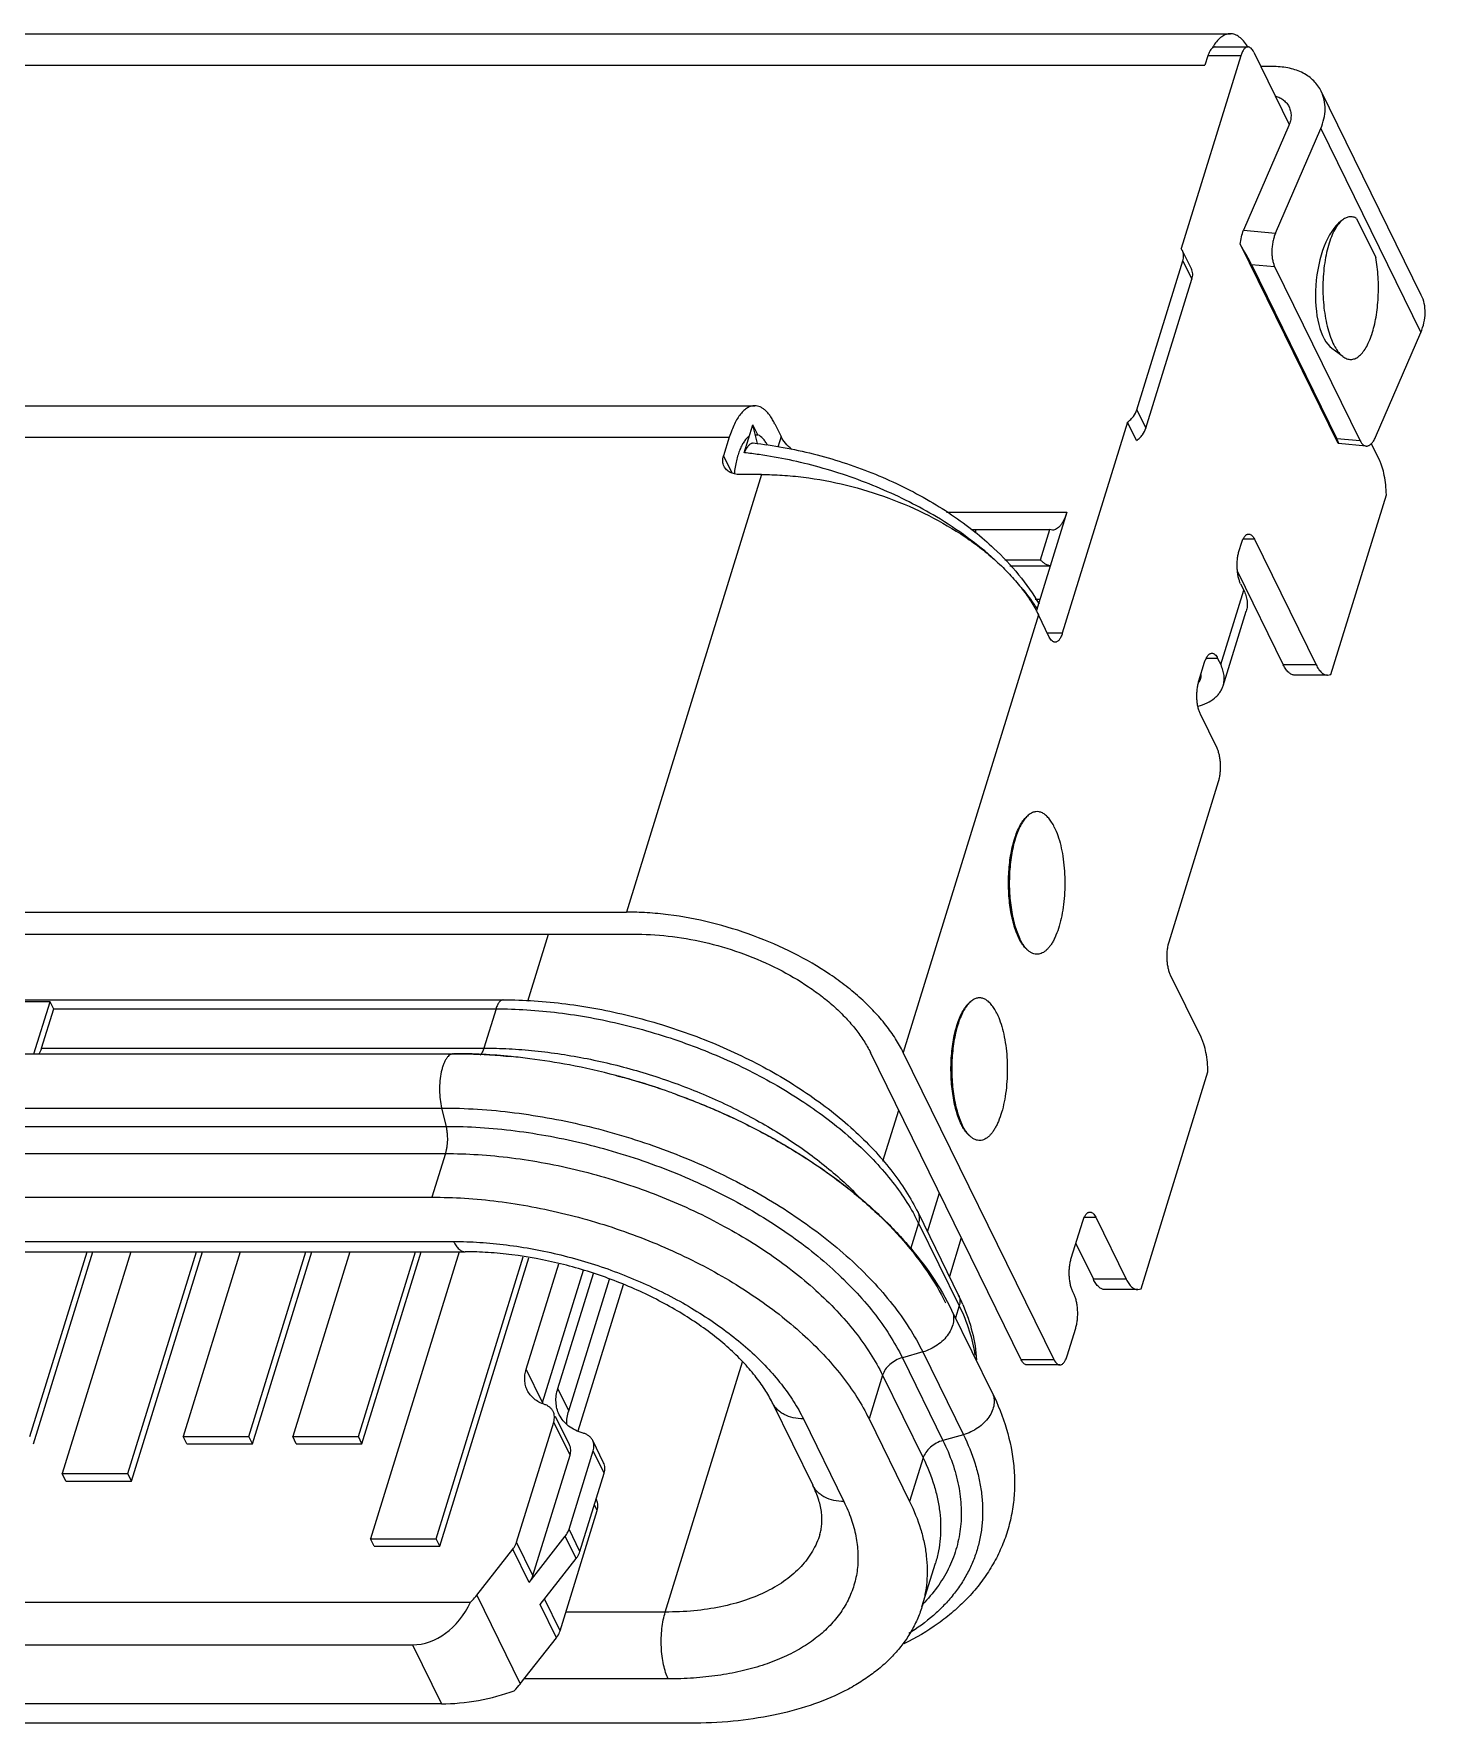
# Model space of a CAD drawing. Extents: x 0 to 420, y 0 to 297.
# Drawn here: x 292.31 to 327.43, y 197.8 to 240.44 of the extents above; entities that cross this region are included whole.
import ezdxf

# ---------------------------------------------------------------- set-up
doc = ezdxf.new("R2010")
doc.units = 0
doc.header["$LTSCALE"] = 23.1
doc.layers.get('0').update_dxf_attribs({"linetype": 'CONTINUOUS'})

msp = doc.modelspace()

# ---------------------------------------------------------------- linework, layer by layer
at = {"color": 7, "linetype": 'CONTINUOUS'}
for p, q in [((274.155, 240.438), (322.511, 240.438)), ((322.126, 240.105), (322.955, 240.105)), ((322.772, 239.878), (321.27, 235.019)), ((321.943, 239.878), (321.87, 239.643)), ((322.772, 239.878), (321.943, 239.878)), ((323.1, 239.975), (323.995, 238.152)), ((273.515, 239.643), (321.87, 239.643)), ((323.618, 239.61), (323.279, 239.61)), ((327.329, 233.843), (324.804, 238.99)), ((323.987, 238.119), (322.844, 235.477)), ((323.648, 235.403), (324.791, 238.045)), ((324.791, 238.045), (327.317, 232.898)), ((322.844, 235.477), (323.648, 235.403)), ((325.697, 235.777), (326.18, 234.793)), ((321.298, 234.972), (321.27, 235.019)), ((321.527, 234.506), (321.298, 234.973)), ((322.759, 235.126), (325.213, 230.125)), ((320.15, 230.948), (321.312, 234.708)), ((321.312, 234.708), (321.541, 234.242)), ((323.041, 234.617), (323.629, 234.563)), ((323.041, 234.617), (325.201, 230.216)), ((323.629, 234.563), (325.789, 230.162)), ((320.379, 230.482), (321.541, 234.242)), ((326.174, 230.256), (327.317, 232.898)), ((325.35, 232.292), (325.076, 232.498)), ((273.201, 231.048), (310.504, 231.048)), ((320.15, 230.948), (320.379, 230.482)), ((310.242, 229.864), (310.46, 230.569)), ((310.572, 230.093), (310.46, 230.569)), ((310.586, 230.312), (310.46, 230.569)), ((310.52, 230.312), (310.586, 230.312)), ((311.012, 230.593), (311.168, 230.276)), ((311.168, 230.276), (311.085, 230.008)), ((319.916, 230.637), (318.269, 225.308)), ((320.145, 230.171), (319.916, 230.637)), ((272.56, 230.254), (309.863, 230.254)), ((309.863, 230.254), (309.718, 229.784)), ((325.789, 230.162), (325.201, 230.216)), ((325.936, 230.032), (325.242, 230.095)), ((326.272, 229.681), (326.068, 230.097)), ((309.718, 229.784), (309.929, 229.353)), ((310.678, 229.314), (307.265, 218.269)), ((310.678, 229.314), (310.125, 229.314)), ((325.048, 224.27), (326.449, 228.803)), ((315.346, 228.363), (318.385, 228.363)), ((318.385, 228.363), (317.611, 225.86)), ((316.09, 227.922), (316.066, 227.844)), ((316.09, 227.922), (317.95, 227.922)), ((317.714, 227.16), (317.95, 227.922)), ((318.019, 227.909), (317.95, 227.922)), ((322.733, 227.396), (322.791, 227.584)), ((323.119, 227.681), (322.835, 227.681)), ((323.119, 227.681), (324.675, 224.511)), ((316.816, 227.16), (317.714, 227.16)), ((316.948, 227.009), (317.967, 227.009)), ((322.69, 226.865), (323.846, 224.511)), ((322.77, 226.553), (322.848, 226.395)), ((317.703, 226.159), (317.587, 226.159)), ((322.267, 224.515), (322.848, 226.395)), ((317.667, 225.771), (314.253, 214.726)), ((317.941, 225.211), (317.667, 225.771)), ((322.329, 223.983), (322.91, 225.863)), ((318.269, 225.308), (317.894, 225.308)), ((321.716, 224.106), (321.861, 224.576)), ((322.189, 224.673), (321.902, 224.673)), ((322.189, 224.673), (322.267, 224.515)), ((324.675, 224.511), (323.846, 224.511)), ((324.965, 224.251), (324.136, 224.251)), ((324.965, 224.251), (325.048, 224.27)), ((322.175, 222.405), (321.754, 223.263)), ((320.963, 217.521), (322.212, 221.563)), ((267.751, 218.269), (307.265, 218.269)), ((268.026, 217.71), (307.539, 217.71)), ((304.779, 216.021), (305.301, 217.71)), ((321.77, 215.111), (321.001, 216.678)), ((269.119, 216.054), (304.157, 216.054)), ((292.717, 216.008), (291.059, 216.008)), ((292.311, 214.695), (292.717, 216.008)), ((292.504, 214.835), (292.81, 215.827)), ((292.809, 215.822), (292.717, 216.008)), ((292.81, 215.827), (303.974, 215.827)), ((303.974, 215.827), (303.667, 214.835)), ((267.862, 214.695), (302.899, 214.695)), ((292.504, 214.835), (303.667, 214.835)), ((302.899, 214.695), (302.92, 214.695)), ((317.231, 206.968), (313.425, 214.726)), ((318.06, 206.968), (314.253, 214.726)), ((307.003, 214.143), (307.085, 214.121)), ((320.255, 208.76), (321.946, 214.233)), ((308.419, 213.705), (308.339, 213.734)), ((267.564, 213.324), (302.601, 213.324)), ((302.601, 213.324), (302.712, 212.861)), ((313.741, 211.978), (314.14, 213.268)), ((267.674, 212.861), (302.712, 212.861)), ((267.658, 212.174), (302.696, 212.174)), ((302.696, 212.174), (302.356, 211.073)), ((314.863, 210.202), (315.165, 211.18)), ((267.318, 211.073), (302.356, 211.073)), ((314.627, 210.683), (315.652, 208.594)), ((314.641, 210.419), (314.438, 209.762)), ((314.641, 210.419), (315.666, 208.33)), ((318.494, 209.531), (318.785, 210.471)), ((318.826, 210.568), (319.113, 210.568)), ((319.113, 210.568), (319.882, 209.001)), ((267.867, 209.955), (302.905, 209.955)), ((315.719, 210.049), (315.417, 209.072)), ((318.61, 209.904), (319.053, 209.001)), ((268.158, 209.695), (303.195, 209.695)), ((292.21, 205.035), (293.65, 209.695)), ((292.302, 204.849), (293.799, 209.695)), ((294.755, 209.695), (293.025, 204.095)), ((294.683, 204.095), (296.413, 209.695)), ((294.774, 203.909), (296.562, 209.695)), ((297.518, 209.695), (296.079, 205.035)), ((297.736, 205.035), (299.176, 209.695)), ((297.828, 204.849), (299.325, 209.695)), ((300.282, 209.695), (298.842, 205.035)), ((300.5, 205.035), (301.94, 209.695)), ((300.591, 204.849), (302.089, 209.695)), ((303.045, 209.695), (300.806, 202.45)), ((302.464, 202.45), (304.663, 209.567)), ((302.556, 202.264), (304.806, 209.545)), ((304.736, 206.728), (305.559, 209.39)), ((305.148, 205.889), (306.181, 209.231)), ((305.534, 206.244), (306.431, 209.144)), ((305.809, 205.684), (306.835, 209.004)), ((319.882, 209.001), (319.053, 209.001)), ((306.045, 205.172), (307.189, 208.872)), ((318.569, 208.613), (318.532, 208.688)), ((320.172, 208.741), (319.343, 208.741)), ((320.172, 208.741), (320.255, 208.76)), ((315.475, 208.225), (316.5, 206.137)), ((315.666, 208.33), (315.572, 208.028)), ((318.389, 207.065), (318.607, 207.77)), ((308.247, 200.601), (310.199, 206.92)), ((314.746, 207.166), (314.231, 207.021)), ((314.231, 207.021), (315.255, 204.932)), ((314.746, 207.166), (315.771, 205.078)), ((318.06, 206.968), (317.231, 206.968)), ((318.206, 206.838), (317.377, 206.838)), ((305.148, 205.889), (304.736, 206.728)), ((313.73, 206.579), (313.39, 205.479)), ((313.73, 206.579), (314.755, 204.491)), ((305.809, 205.684), (305.534, 206.244)), ((305.829, 204.824), (305.478, 205.538)), ((310.946, 205.89), (311.971, 203.802)), ((304.494, 202.367), (305.431, 205.398)), ((305.843, 204.559), (305.431, 205.398)), ((311.733, 205.479), (312.757, 203.39)), ((313.39, 205.479), (314.415, 203.39)), ((296.079, 205.035), (297.736, 205.035)), ((296.17, 204.849), (296.079, 205.035)), ((296.17, 204.849), (297.828, 204.849)), ((297.828, 204.849), (297.736, 205.035)), ((298.842, 205.035), (300.5, 205.035)), ((298.933, 204.849), (298.842, 205.035)), ((298.933, 204.849), (300.591, 204.849)), ((300.591, 204.849), (300.5, 205.035)), ((306.689, 204.372), (306.415, 204.932)), ((315.771, 205.078), (315.255, 204.932)), ((304.906, 201.527), (305.843, 204.559)), ((305.818, 202.691), (306.429, 204.667)), ((306.703, 204.108), (306.429, 204.667)), ((314.755, 204.491), (314.415, 203.39)), ((293.025, 204.095), (294.683, 204.095)), ((293.116, 203.909), (293.025, 204.095)), ((293.116, 203.909), (294.774, 203.909)), ((294.774, 203.909), (294.683, 204.095)), ((306.092, 202.131), (306.703, 204.108)), ((306.515, 203.425), (306.501, 203.454)), ((305.592, 200.129), (306.529, 203.161)), ((306.529, 203.161), (306.456, 203.309)), ((306.092, 202.131), (305.818, 202.691)), ((300.806, 202.45), (302.464, 202.45)), ((300.898, 202.264), (300.806, 202.45)), ((300.898, 202.264), (302.556, 202.264)), ((302.556, 202.264), (302.464, 202.45)), ((303.49, 201.03), (304.399, 202.191)), ((304.811, 201.351), (304.399, 202.191)), ((304.906, 201.527), (304.494, 202.367)), ((304.811, 201.351), (305.723, 202.515)), ((305.998, 201.955), (305.723, 202.515)), ((305.086, 200.792), (305.998, 201.955)), ((314.725, 200.733), (315.065, 201.833)), ((268.853, 200.854), (303.334, 200.854)), ((303.49, 201.03), (304.588, 198.793)), ((305.592, 200.129), (305.197, 200.934)), ((305.497, 199.953), (305.086, 200.792)), ((308.247, 200.601), (305.738, 200.601)), ((270.254, 199.776), (301.863, 199.776)), ((301.863, 199.776), (302.595, 198.284)), ((304.588, 198.793), (305.497, 199.953)), ((308.322, 198.915), (304.684, 198.915)), ((302.595, 198.284), (270.986, 198.284)), ((308.871, 197.796), (273.834, 197.796))]:
    msp.add_line(p, q, dxfattribs=at)
for centre, radius, start, end in [((323.203, 239.416), 1.326, 146.9223, 150.3358), ((321.817, 239.416), 1.328, 31.6236, 31.9763), ((308.972, 218.399), 11.535, 81.8033, 83.6764), ((308.85, 217.651), 12.293, 74.5077, 81.739), ((316.09, 232.928), 5.006, 268.6627, 270.0009), ((312.614, 222.606), 6.022, 38.8396, 39.2573), ((321.355, 224.29), 0.422, 326.7969, 327.7694), ((321.362, 224.28), 0.411, 349.2583, 358.5284), ((302.89, 199.893), 14.802, 84.3282, 89.8847), ((302.795, 198.724), 15.975, 82.6884, 84.4039), ((302.813, 198.833), 15.864, 82.704, 84.4298), ((302.714, 198.094), 16.61, 79.1991, 82.6875), ((302.725, 198.145), 16.558, 79.2026, 82.7032), ((302.585, 197.395), 17.321, 75.2214, 79.2124), ((302.591, 197.42), 17.295, 75.2209, 79.2163), ((302.52, 197.133), 17.59, 74.9609, 75.2354), ((302.508, 197.089), 17.636, 70.4197, 74.9601), ((303.111, 199.044), 15.592, 74.9385, 75.234), ((303.1, 199.003), 15.634, 73.0236, 74.9382), ((303.11, 199.034), 15.602, 70.4193, 73.0247), ((307.074, 205.219), 8.434, 43.5177, 44.131), ((309.949, 208.114), 5.227, 26.1599, 28.5996), ((311.023, 206.322), 5.156, 23.3042, 26.1457), ((306.009, 205.623), 0.9, 162.8261, 164.0365), ((302.977, 200.057), 2.048, 315.2703, 321.8719)]:
    msp.add_arc(centre, radius, start, end, dxfattribs=at)
for centre, major_axis, ratio, start_param, end_param in [((325.431, 234.112), (0.163, 1.692), 0.446042, 0.387782, 2.874561), ((322.709, 235.133), (-0.378, 0.637), 0.053563, -2.547995, -1.614606), ((324.869, 230.732), (-0.378, 0.637), 0.053563, 2.801801, 3.73519), ((301.933, 201.932), (0.17, 2.152), 0.76705, -3.081229, -2.034031), ((303.397, 198.948), (1.839, 0.322), 0.315943, -2.076451, -1.029253)]:
    msp.add_ellipse(centre, major_axis=major_axis, ratio=ratio, start_param=start_param, end_param=end_param, dxfattribs=at)
for points, knots in [([(322.126, 240.105), (322.119, 240.105), (322.106, 240.104), (322.079, 240.095), (322.061, 240.083), (322.05, 240.073)], [0, 0, 0, 0, 0.230702, 0.470081, 1, 1, 1, 1]), ([(322.511, 240.438), (322.492, 240.438), (322.455, 240.434), (322.379, 240.415), (322.285, 240.363), (322.181, 240.266), (322.121, 240.185), (322.091, 240.14)], [0, 0, 0, 0, 0.103241, 0.209029, 0.436722, 0.697994, 1, 1, 1, 1]), ([(322.944, 240.119), (322.914, 240.168), (322.866, 240.235), (322.792, 240.311), (322.722, 240.37), (322.647, 240.413), (322.569, 240.434), (322.53, 240.438), (322.511, 240.438)], [0, 0, 0, 0, 0.304225, 0.440241, 0.566288, 0.792959, 0.897824, 1, 1, 1, 1]), ([(322.955, 240.105), (322.946, 240.105), (322.928, 240.102), (322.901, 240.09), (322.876, 240.071), (322.852, 240.045), (322.829, 240.012), (322.799, 239.957), (322.782, 239.911), (322.772, 239.878)], [0, 0, 0, 0, 0.085813, 0.177387, 0.279213, 0.394187, 0.523989, 0.66893, 1, 1, 1, 1]), ([(323.1, 239.975), (323.091, 239.995), (323.071, 240.029), (323.036, 240.071), (323.002, 240.095), (322.975, 240.104), (322.961, 240.105), (322.955, 240.105)], [0, 0, 0, 0, 0.314728, 0.581254, 0.803763, 0.903709, 1, 1, 1, 1]), ([(322.05, 240.073), (322.039, 240.063), (322.017, 240.038), (321.989, 239.994), (321.964, 239.939), (321.949, 239.899), (321.943, 239.878)], [0, 0, 0, 0, 0.201381, 0.435611, 0.702795, 1, 1, 1, 1]), ([(324.804, 238.99), (324.78, 239.037), (324.725, 239.129), (324.619, 239.253), (324.492, 239.36), (324.346, 239.45), (324.183, 239.521), (324.004, 239.572), (323.815, 239.603), (323.684, 239.61), (323.618, 239.61)], [0, 0, 0, 0, 0.112798, 0.227104, 0.344264, 0.465361, 0.591218, 0.722348, 0.858805, 1, 1, 1, 1]), ([(323.646, 238.868), (323.685, 238.856), (323.759, 238.827), (323.857, 238.764), (323.938, 238.686), (323.977, 238.624), (323.993, 238.592)], [0, 0, 0, 0, 0.266946, 0.520104, 0.762867, 1, 1, 1, 1]), ([(324.791, 238.045), (324.826, 238.125), (324.88, 238.286), (324.911, 238.534), (324.889, 238.773), (324.837, 238.921), (324.804, 238.99)], [0, 0, 0, 0, 0.268274, 0.522186, 0.764282, 1, 1, 1, 1]), ([(323.993, 238.592), (324.01, 238.557), (324.036, 238.483), (324.047, 238.364), (324.031, 238.24), (324.004, 238.159), (323.987, 238.119)], [0, 0, 0, 0, 0.235666, 0.47785, 0.731939, 1, 1, 1, 1]), ([(325.697, 235.777), (325.67, 235.792), (325.613, 235.816), (325.522, 235.822), (325.431, 235.799), (325.376, 235.766), (325.35, 235.746)], [0, 0, 0, 0, 0.251697, 0.489361, 0.732599, 1, 1, 1, 1]), ([(322.759, 235.126), (322.765, 235.188), (322.784, 235.308), (322.821, 235.424), (322.844, 235.477)], [0, 0, 0, 0, 0.520301, 1, 1, 1, 1]), ([(323.648, 235.403), (323.634, 235.371), (323.61, 235.303), (323.583, 235.195), (323.565, 235.08), (323.557, 234.964), (323.559, 234.851), (323.572, 234.744), (323.594, 234.647), (323.616, 234.589), (323.629, 234.563)], [0, 0, 0, 0, 0.121491, 0.252033, 0.387486, 0.523875, 0.657019, 0.782921, 0.898222, 1, 1, 1, 1]), ([(325.35, 235.746), (325.311, 235.716), (325.235, 235.638), (325.139, 235.491), (325.054, 235.307), (324.981, 235.091), (324.922, 234.848), (324.879, 234.584), (324.852, 234.305), (324.844, 234.019), (324.852, 233.733), (324.879, 233.454), (324.922, 233.19), (324.981, 232.947), (325.054, 232.73), (325.139, 232.546), (325.235, 232.399), (325.311, 232.321), (325.35, 232.292)], [0, 0, 0, 0, 0.039933, 0.087284, 0.142245, 0.204309, 0.272499, 0.345524, 0.421887, 0.499952, 0.578018, 0.654388, 0.727423, 0.795624, 0.857704, 0.912684, 0.96005, 1, 1, 1, 1]), ([(321.312, 234.708), (321.326, 234.753), (321.336, 234.822), (321.323, 234.912), (321.308, 234.953), (321.299, 234.972)], [0, 0, 0, 0, 0.516063, 0.760329, 1, 1, 1, 1]), ([(325.35, 232.292), (325.38, 232.269), (325.428, 232.241), (325.498, 232.222), (325.549, 232.217), (325.6, 232.222), (325.669, 232.242), (325.756, 232.293), (325.85, 232.388), (325.937, 232.515), (326.016, 232.672), (326.086, 232.856), (326.144, 233.064), (326.191, 233.291), (326.225, 233.533), (326.245, 233.785), (326.251, 234.042), (326.242, 234.299), (326.22, 234.549), (326.195, 234.713), (326.18, 234.793)], [0, 0, 0, 0, 0.036947, 0.053976, 0.070548, 0.087132, 0.104194, 0.141262, 0.184297, 0.234478, 0.292077, 0.35676, 0.427807, 0.504197, 0.584725, 0.668042, 0.752691, 0.837207, 0.920164, 1, 1, 1, 1]), ([(321.541, 234.242), (321.555, 234.286), (321.565, 234.356), (321.552, 234.445), (321.537, 234.487), (321.527, 234.506)], [0, 0, 0, 0, 0.516063, 0.760329, 1, 1, 1, 1]), ([(327.317, 232.898), (327.351, 232.978), (327.405, 233.14), (327.437, 233.387), (327.414, 233.626), (327.363, 233.774), (327.329, 233.843)], [0, 0, 0, 0, 0.268274, 0.522186, 0.764282, 1, 1, 1, 1]), ([(310.504, 231.048), (310.473, 231.048), (310.408, 231.039), (310.316, 230.997), (310.227, 230.929), (310.142, 230.837), (310.062, 230.722), (309.988, 230.584), (309.92, 230.426), (309.881, 230.313), (309.863, 230.254)], [0, 0, 0, 0, 0.085852, 0.177421, 0.279237, 0.39414, 0.523612, 0.668109, 0.827327, 1, 1, 1, 1]), ([(311.012, 230.593), (310.995, 230.629), (310.959, 230.695), (310.901, 230.787), (310.84, 230.866), (310.776, 230.931), (310.71, 230.983), (310.643, 231.02), (310.574, 231.043), (310.527, 231.048), (310.504, 231.048)], [0, 0, 0, 0, 0.163821, 0.315348, 0.454412, 0.581372, 0.697323, 0.803978, 0.903813, 1, 1, 1, 1]), ([(319.916, 230.637), (319.944, 230.658), (319.997, 230.703), (320.084, 230.802), (320.132, 230.888), (320.15, 230.948)], [0, 0, 0, 0, 0.266888, 0.524516, 1, 1, 1, 1]), ([(310.373, 230.287), (310.349, 230.272), (310.302, 230.231), (310.239, 230.154), (310.18, 230.056), (310.128, 229.94), (310.081, 229.807), (310.027, 229.605), (310, 229.445), (309.988, 229.335)], [0, 0, 0, 0, 0.081865, 0.176205, 0.283951, 0.405084, 0.538789, 0.683703, 1, 1, 1, 1]), ([(310.825, 230.055), (310.808, 230.087), (310.774, 230.145), (310.702, 230.239), (310.634, 230.293), (310.586, 230.312)], [0, 0, 0, 0, 0.299752, 0.564918, 1, 1, 1, 1]), ([(311.44, 229.949), (311.382, 229.997), (311.278, 230.097), (311.197, 230.216), (311.168, 230.276)], [0, 0, 0, 0, 0.530229, 1, 1, 1, 1]), ([(320.145, 230.171), (320.173, 230.192), (320.226, 230.237), (320.313, 230.336), (320.361, 230.422), (320.379, 230.482)], [0, 0, 0, 0, 0.266888, 0.524516, 1, 1, 1, 1]), ([(310.242, 229.864), (310.259, 229.901), (310.285, 229.954), (310.326, 230.015), (310.354, 230.051), (310.383, 230.079), (310.412, 230.099), (310.44, 230.11), (310.459, 230.111), (310.468, 230.11)], [0, 0, 0, 0, 0.350759, 0.499508, 0.629917, 0.742461, 0.839057, 0.923109, 1, 1, 1, 1]), ([(310.468, 230.11), (310.722, 230.082), (311.23, 230.007), (311.986, 229.843), (312.733, 229.627), (313.464, 229.364), (314.169, 229.054), (314.841, 228.702), (315.471, 228.311), (315.866, 228.023), (316.054, 227.872)], [0, 0, 0, 0, 0.125523, 0.252733, 0.380627, 0.508335, 0.634937, 0.759565, 0.881455, 1, 1, 1, 1]), ([(325.789, 230.162), (325.798, 230.143), (325.817, 230.11), (325.852, 230.069), (325.892, 230.041), (325.922, 230.033), (325.936, 230.032)], [0, 0, 0, 0, 0.299921, 0.561668, 0.790476, 1, 1, 1, 1]), ([(325.936, 230.032), (325.946, 230.031), (325.968, 230.032), (326.001, 230.041), (326.033, 230.059), (326.077, 230.096), (326.128, 230.161), (326.159, 230.222), (326.174, 230.256)], [0, 0, 0, 0, 0.091373, 0.187523, 0.292306, 0.408395, 0.67892, 1, 1, 1, 1]), ([(309.732, 229.519), (309.722, 229.539), (309.707, 229.58), (309.694, 229.67), (309.704, 229.739), (309.718, 229.784)], [0, 0, 0, 0, 0.239501, 0.483927, 1, 1, 1, 1]), ([(310.125, 229.314), (310.082, 229.314), (309.999, 229.322), (309.884, 229.362), (309.791, 229.428), (309.747, 229.488), (309.732, 229.519)], [0, 0, 0, 0, 0.277831, 0.535001, 0.77314, 1, 1, 1, 1]), ([(315.092, 228.243), (314.867, 228.377), (314.402, 228.633), (313.675, 228.97), (312.916, 229.262), (312.397, 229.424), (312.134, 229.497)], [0, 0, 0, 0, 0.243925, 0.493304, 0.74606, 1, 1, 1, 1]), ([(326.449, 228.803), (326.447, 228.887), (326.437, 229.051), (326.402, 229.285), (326.357, 229.466), (326.311, 229.595), (326.286, 229.653), (326.272, 229.681)], [0, 0, 0, 0, 0.278778, 0.544443, 0.787415, 0.897963, 1, 1, 1, 1]), ([(310.678, 229.314), (310.852, 229.314), (311.206, 229.302), (311.924, 229.233), (312.829, 229.063), (313.89, 228.738), (314.897, 228.301), (315.669, 227.852), (316.226, 227.449), (316.6, 227.136), (316.935, 226.809), (317.227, 226.472), (317.473, 226.128), (317.608, 225.89), (317.667, 225.771)], [0, 0, 0, 0, 0.063974, 0.129686, 0.264508, 0.401169, 0.53614, 0.666036, 0.728166, 0.787966, 0.845181, 0.899641, 0.95126, 1, 1, 1, 1]), ([(316.561, 227.166), (316.341, 227.365), (315.867, 227.748), (315.359, 228.083), (315.092, 228.243)], [0, 0, 0, 0, 0.487312, 1, 1, 1, 1]), ([(318.385, 228.363), (318.374, 228.329), (318.352, 228.265), (318.313, 228.175), (318.271, 228.096), (318.225, 228.03), (318.177, 227.978), (318.126, 227.939), (318.073, 227.915), (318.037, 227.909), (318.019, 227.909)], [0, 0, 0, 0, 0.172513, 0.331715, 0.476263, 0.605743, 0.720646, 0.822462, 0.91409, 1, 1, 1, 1]), ([(316.054, 227.872), (316.223, 227.738), (316.844, 227.202), (317.382, 226.562), (317.684, 226.038)], [0, 0, 0, 0, 0.262939, 1, 1, 1, 1]), ([(322.791, 227.584), (322.801, 227.617), (322.818, 227.663), (322.848, 227.718), (322.87, 227.751), (322.895, 227.777), (322.92, 227.796), (322.946, 227.808), (322.965, 227.811), (322.974, 227.811)], [0, 0, 0, 0, 0.33107, 0.476011, 0.605813, 0.720787, 0.822613, 0.914187, 1, 1, 1, 1]), ([(322.974, 227.811), (322.98, 227.811), (322.994, 227.81), (323.021, 227.801), (323.054, 227.777), (323.09, 227.735), (323.11, 227.701), (323.119, 227.681)], [0, 0, 0, 0, 0.096292, 0.196238, 0.418747, 0.685273, 1, 1, 1, 1]), ([(322.77, 226.553), (322.757, 226.58), (322.735, 226.638), (322.709, 226.734), (322.691, 226.841), (322.682, 226.955), (322.681, 227.072), (322.689, 227.186), (322.706, 227.295), (322.723, 227.364), (322.733, 227.396)], [0, 0, 0, 0, 0.102527, 0.219175, 0.346506, 0.480757, 0.617599, 0.752575, 0.88148, 1, 1, 1, 1]), ([(317.714, 227.16), (317.734, 227.14), (317.773, 227.104), (317.836, 227.06), (317.901, 227.029), (317.945, 227.017), (317.967, 227.013)], [0, 0, 0, 0, 0.279311, 0.536265, 0.774679, 1, 1, 1, 1]), ([(317.644, 225.914), (317.619, 225.953), (317.512, 226.114), (317.396, 226.269), (317.305, 226.383)], [0, 0, 0, 0, 0.244463, 1, 1, 1, 1]), ([(322.848, 226.395), (322.87, 226.35), (322.906, 226.261), (322.936, 226.124), (322.939, 225.99), (322.923, 225.904), (322.91, 225.863)], [0, 0, 0, 0, 0.271343, 0.52552, 0.766349, 1, 1, 1, 1]), ([(318.087, 225.081), (318.08, 225.081), (318.067, 225.083), (318.039, 225.092), (318.006, 225.115), (317.97, 225.157), (317.951, 225.192), (317.941, 225.211)], [0, 0, 0, 0, 0.096292, 0.196238, 0.418747, 0.685273, 1, 1, 1, 1]), ([(318.269, 225.308), (318.259, 225.276), (318.242, 225.23), (318.213, 225.175), (318.19, 225.142), (318.166, 225.115), (318.14, 225.096), (318.114, 225.084), (318.095, 225.081), (318.087, 225.081)], [0, 0, 0, 0, 0.33107, 0.476011, 0.605813, 0.720787, 0.822613, 0.914187, 1, 1, 1, 1]), ([(321.861, 224.576), (321.871, 224.609), (321.893, 224.667), (321.931, 224.732), (321.965, 224.769), (321.991, 224.789), (322.017, 224.801), (322.035, 224.803), (322.044, 224.803)], [0, 0, 0, 0, 0.331709, 0.605703, 0.720657, 0.822468, 0.914076, 1, 1, 1, 1]), ([(322.044, 224.803), (322.051, 224.803), (322.064, 224.802), (322.091, 224.793), (322.125, 224.769), (322.16, 224.727), (322.18, 224.693), (322.189, 224.673)], [0, 0, 0, 0, 0.096281, 0.196231, 0.418522, 0.684849, 1, 1, 1, 1]), ([(322.329, 223.983), (322.342, 224.024), (322.358, 224.11), (322.355, 224.244), (322.325, 224.381), (322.289, 224.47), (322.267, 224.515)], [0, 0, 0, 0, 0.233651, 0.47448, 0.728657, 1, 1, 1, 1]), ([(324.136, 224.251), (324.123, 224.251), (324.096, 224.254), (324.057, 224.267), (324.018, 224.289), (323.966, 224.33), (323.904, 224.403), (323.865, 224.472), (323.846, 224.511)], [0, 0, 0, 0, 0.096279, 0.196186, 0.302913, 0.418943, 0.684691, 1, 1, 1, 1]), ([(324.675, 224.511), (324.694, 224.472), (324.733, 224.403), (324.795, 224.33), (324.847, 224.289), (324.886, 224.267), (324.925, 224.254), (324.952, 224.251), (324.965, 224.251)], [0, 0, 0, 0, 0.315309, 0.581057, 0.697087, 0.803814, 0.903721, 1, 1, 1, 1]), ([(321.754, 223.263), (321.741, 223.29), (321.718, 223.348), (321.692, 223.444), (321.675, 223.552), (321.665, 223.665), (321.665, 223.782), (321.673, 223.896), (321.689, 224.005), (321.706, 224.074), (321.716, 224.106)], [0, 0, 0, 0, 0.102428, 0.219147, 0.346572, 0.480753, 0.617535, 0.752605, 0.881603, 1, 1, 1, 1]), ([(321.695, 223.464), (321.773, 223.486), (321.92, 223.54), (322.082, 223.64), (322.185, 223.736), (322.247, 223.812), (322.296, 223.895), (322.32, 223.954), (322.329, 223.983)], [0, 0, 0, 0, 0.28655, 0.544403, 0.664168, 0.779034, 0.890428, 1, 1, 1, 1]), ([(321.766, 224.203), (321.762, 224.179), (321.748, 224.131), (321.725, 224.086), (321.712, 224.065)], [0, 0, 0, 0, 0.497469, 1, 1, 1, 1]), ([(322.212, 221.563), (322.223, 221.595), (322.239, 221.664), (322.256, 221.772), (322.264, 221.887), (322.263, 222.003), (322.254, 222.117), (322.236, 222.224), (322.211, 222.32), (322.188, 222.379), (322.175, 222.405)], [0, 0, 0, 0, 0.118397, 0.247395, 0.382465, 0.519247, 0.653428, 0.780853, 0.897572, 1, 1, 1, 1]), ([(317.173, 217.61), (317.147, 217.663), (317.099, 217.779), (317.039, 217.965), (316.989, 218.17), (316.937, 218.47), (316.905, 218.864), (316.913, 219.263), (316.945, 219.577), (316.982, 219.8), (317.029, 220.009), (317.087, 220.199), (317.155, 220.367), (317.23, 220.51), (317.313, 220.626), (317.376, 220.688), (317.409, 220.712)], [0, 0, 0, 0, 0.054664, 0.114972, 0.180124, 0.249258, 0.395258, 0.544018, 0.616533, 0.686281, 0.752221, 0.813433, 0.869166, 0.918891, 0.962413, 1, 1, 1, 1]), ([(317.434, 220.732), (317.401, 220.707), (317.337, 220.644), (317.253, 220.527), (317.177, 220.382), (317.109, 220.212), (317.05, 220.02), (317.002, 219.809), (316.966, 219.583), (316.933, 219.266), (316.924, 218.862), (316.958, 218.464), (317.01, 218.161), (317.06, 217.953), (317.121, 217.765), (317.17, 217.648), (317.196, 217.595)], [0, 0, 0, 0, 0.037599, 0.081124, 0.130861, 0.186597, 0.247814, 0.313755, 0.383502, 0.456017, 0.604769, 0.75076, 0.819884, 0.885036, 0.945347, 1, 1, 1, 1]), ([(318.067, 220.415), (318.047, 220.457), (318.004, 220.535), (317.931, 220.637), (317.853, 220.717), (317.77, 220.773), (317.685, 220.804), (317.598, 220.807), (317.511, 220.782), (317.459, 220.751), (317.434, 220.732)], [0, 0, 0, 0, 0.17054, 0.32244, 0.45599, 0.573563, 0.679657, 0.780977, 0.885395, 1, 1, 1, 1]), ([(318.067, 220.415), (318.101, 220.346), (318.162, 220.194), (318.233, 219.947), (318.286, 219.673), (318.321, 219.378), (318.336, 219.074), (318.33, 218.766), (318.304, 218.466), (318.259, 218.182), (318.196, 217.922), (318.128, 217.725), (318.065, 217.586), (318.016, 217.496), (317.964, 217.417), (317.91, 217.35), (317.853, 217.295), (317.795, 217.252), (317.735, 217.222), (317.674, 217.206), (317.612, 217.203), (317.551, 217.214), (317.49, 217.239), (317.453, 217.264), (317.434, 217.277)], [0, 0, 0, 0, 0.061843, 0.13136, 0.207064, 0.287267, 0.370004, 0.453208, 0.534798, 0.612753, 0.685229, 0.750657, 0.780359, 0.807918, 0.833285, 0.856486, 0.877624, 0.896899, 0.914647, 0.931343, 0.947586, 0.964041, 0.981336, 1, 1, 1, 1]), ([(314.253, 214.726), (314.195, 214.845), (314.06, 215.083), (313.814, 215.427), (313.522, 215.764), (313.187, 216.091), (312.813, 216.405), (312.256, 216.807), (311.483, 217.256), (310.477, 217.693), (309.416, 218.018), (308.511, 218.188), (307.793, 218.257), (307.439, 218.269), (307.265, 218.269)], [0, 0, 0, 0, 0.04874, 0.100359, 0.154819, 0.212034, 0.271834, 0.333964, 0.46386, 0.598831, 0.735492, 0.870314, 0.936026, 1, 1, 1, 1]), ([(307.539, 217.71), (307.837, 217.71), (308.444, 217.668), (309.351, 217.498), (310.245, 217.224), (311.092, 216.857), (311.742, 216.478), (312.211, 216.139), (312.527, 215.875), (312.809, 215.6), (313.054, 215.317), (313.261, 215.027), (313.375, 214.826), (313.425, 214.726)], [0, 0, 0, 0, 0.129631, 0.264462, 0.401131, 0.53611, 0.666015, 0.728148, 0.787953, 0.845172, 0.899634, 0.951257, 1, 1, 1, 1]), ([(317.409, 217.297), (317.386, 217.314), (317.342, 217.354), (317.282, 217.426), (317.224, 217.512), (317.19, 217.576), (317.173, 217.61)], [0, 0, 0, 0, 0.213438, 0.450531, 0.712778, 1, 1, 1, 1]), ([(317.434, 217.277), (317.411, 217.295), (317.367, 217.335), (317.306, 217.408), (317.248, 217.496), (317.213, 217.56), (317.196, 217.595)], [0, 0, 0, 0, 0.213454, 0.450611, 0.71286, 1, 1, 1, 1]), ([(321.001, 216.678), (320.988, 216.704), (320.965, 216.763), (320.94, 216.859), (320.922, 216.966), (320.913, 217.08), (320.912, 217.196), (320.92, 217.311), (320.936, 217.419), (320.953, 217.488), (320.963, 217.521)], [0, 0, 0, 0, 0.102527, 0.219175, 0.346506, 0.480757, 0.617599, 0.752575, 0.88148, 1, 1, 1, 1]), ([(304.157, 216.054), (304.148, 216.054), (304.129, 216.051), (304.103, 216.039), (304.077, 216.02), (304.043, 215.982), (304.005, 215.918), (303.984, 215.859), (303.974, 215.827)], [0, 0, 0, 0, 0.085921, 0.177541, 0.279368, 0.394335, 0.66833, 1, 1, 1, 1]), ([(303.974, 215.827), (304.233, 215.827), (304.76, 215.809), (305.556, 215.735), (306.361, 215.611), (307.44, 215.383), (308.766, 214.986), (310.275, 214.348), (311.44, 213.69), (312.286, 213.099), (312.859, 212.638), (313.376, 212.156), (313.832, 211.658), (314.222, 211.148), (314.441, 210.794), (314.538, 210.616)], [0, 0, 0, 0, 0.063591, 0.128882, 0.195438, 0.262881, 0.39877, 0.533256, 0.663106, 0.725407, 0.785519, 0.843183, 0.89821, 0.950499, 1, 1, 1, 1]), ([(304.157, 216.054), (304.418, 216.054), (304.946, 216.036), (305.744, 215.959), (306.55, 215.833), (307.627, 215.599), (308.687, 215.273), (309.71, 214.861), (310.448, 214.512), (311.152, 214.128), (311.814, 213.709), (312.431, 213.261), (312.994, 212.787), (313.501, 212.29), (313.946, 211.773), (314.325, 211.241), (314.535, 210.87), (314.627, 210.683)], [0, 0, 0, 0, 0.063734, 0.129026, 0.195479, 0.262743, 0.398062, 0.465356, 0.53186, 0.597198, 0.661026, 0.723045, 0.78301, 0.840737, 0.896129, 0.949208, 1, 1, 1, 1]), ([(315.721, 212.91), (315.695, 212.963), (315.646, 213.079), (315.586, 213.265), (315.537, 213.47), (315.485, 213.77), (315.452, 214.164), (315.461, 214.563), (315.493, 214.877), (315.529, 215.1), (315.577, 215.309), (315.635, 215.499), (315.702, 215.667), (315.778, 215.81), (315.86, 215.926), (315.924, 215.988), (315.956, 216.013)], [0, 0, 0, 0, 0.054664, 0.114972, 0.180124, 0.249258, 0.395258, 0.544018, 0.616533, 0.686281, 0.752221, 0.813433, 0.869166, 0.918891, 0.962413, 1, 1, 1, 1]), ([(315.982, 216.032), (315.949, 216.007), (315.885, 215.944), (315.801, 215.827), (315.725, 215.682), (315.656, 215.512), (315.598, 215.32), (315.55, 215.109), (315.513, 214.884), (315.481, 214.566), (315.472, 214.162), (315.505, 213.764), (315.558, 213.461), (315.608, 213.253), (315.668, 213.065), (315.717, 212.948), (315.744, 212.895)], [0, 0, 0, 0, 0.037599, 0.081124, 0.130861, 0.186597, 0.247814, 0.313755, 0.383502, 0.456017, 0.604769, 0.75076, 0.819884, 0.885036, 0.945347, 1, 1, 1, 1]), ([(316.615, 215.715), (316.594, 215.757), (316.551, 215.835), (316.478, 215.938), (316.4, 216.017), (316.318, 216.073), (316.233, 216.104), (316.145, 216.107), (316.059, 216.082), (316.007, 216.051), (315.982, 216.032)], [0, 0, 0, 0, 0.17054, 0.32244, 0.45599, 0.573563, 0.679657, 0.780977, 0.885395, 1, 1, 1, 1]), ([(316.615, 215.715), (316.649, 215.646), (316.71, 215.494), (316.78, 215.247), (316.834, 214.973), (316.868, 214.679), (316.883, 214.374), (316.878, 214.067), (316.852, 213.766), (316.807, 213.482), (316.743, 213.222), (316.675, 213.025), (316.612, 212.887), (316.563, 212.796), (316.512, 212.717), (316.457, 212.65), (316.401, 212.595), (316.343, 212.552), (316.283, 212.522), (316.221, 212.506), (316.16, 212.503), (316.098, 212.514), (316.038, 212.539), (316, 212.564), (315.982, 212.578)], [0, 0, 0, 0, 0.061843, 0.13136, 0.207064, 0.287267, 0.370004, 0.453208, 0.534798, 0.612753, 0.685229, 0.750657, 0.780359, 0.807918, 0.833285, 0.856486, 0.877624, 0.896899, 0.914647, 0.931343, 0.947586, 0.964041, 0.981336, 1, 1, 1, 1]), ([(321.946, 214.233), (321.944, 214.317), (321.934, 214.481), (321.9, 214.715), (321.855, 214.896), (321.809, 215.025), (321.783, 215.084), (321.77, 215.111)], [0, 0, 0, 0, 0.278778, 0.544443, 0.787415, 0.897963, 1, 1, 1, 1]), ([(292.44, 214.691), (292.453, 214.712), (292.477, 214.758), (292.495, 214.808), (292.504, 214.835)], [0, 0, 0, 0, 0.463195, 1, 1, 1, 1]), ([(302.899, 214.695), (302.884, 214.695), (302.851, 214.689), (302.804, 214.664), (302.76, 214.624), (302.719, 214.569), (302.681, 214.502), (302.647, 214.422), (302.617, 214.332), (302.583, 214.195), (302.555, 214.009), (302.545, 213.777), (302.559, 213.546), (302.584, 213.395), (302.601, 213.324)], [0, 0, 0, 0, 0.031258, 0.065373, 0.104359, 0.149321, 0.200686, 0.258327, 0.321783, 0.390371, 0.539221, 0.696582, 0.853292, 1, 1, 1, 1]), ([(302.92, 214.693), (303.038, 214.693), (303.516, 214.687), (303.994, 214.657), (304.353, 214.622)], [0, 0, 0, 0, 0.245807, 1, 1, 1, 1]), ([(303.667, 214.835), (303.656, 214.799), (303.637, 214.749), (303.604, 214.691), (303.585, 214.666), (303.576, 214.656)], [0, 0, 0, 0, 0.553439, 0.790749, 1, 1, 1, 1]), ([(303.667, 214.835), (303.879, 214.835), (304.309, 214.823), (305.182, 214.756), (306.288, 214.588), (307.605, 214.263), (308.89, 213.821), (310.114, 213.272), (311.245, 212.63), (312.257, 211.911), (312.857, 211.371), (313.128, 211.091)], [0, 0, 0, 0, 0.061193, 0.123795, 0.252058, 0.382778, 0.513824, 0.643026, 0.768312, 0.887817, 1, 1, 1, 1]), ([(308.419, 213.705), (308.814, 213.565), (309.589, 213.257), (310.7, 212.719), (311.739, 212.114), (312.689, 211.452), (313.535, 210.742), (314.265, 209.995), (314.866, 209.222), (315.188, 208.679), (315.321, 208.406)], [0, 0, 0, 0, 0.141465, 0.280583, 0.415958, 0.54632, 0.670582, 0.787893, 0.897754, 1, 1, 1, 1]), ([(308.419, 213.705), (308.818, 213.563), (309.6, 213.253), (310.723, 212.708), (311.775, 212.093), (312.741, 211.416), (313.472, 210.8), (313.999, 210.282), (314.474, 209.764), (314.993, 209.095), (315.332, 208.517), (315.475, 208.225)], [0, 0, 0, 0, 0.138975, 0.275858, 0.409433, 0.538643, 0.662658, 0.722553, 0.78097, 0.893337, 1, 1, 1, 1]), ([(302.601, 213.324), (302.904, 213.324), (303.518, 213.303), (304.446, 213.214), (305.385, 213.067), (306.643, 212.795), (307.88, 212.416), (309.075, 211.936), (309.936, 211.531), (310.756, 211.085), (311.527, 210.601), (312.242, 210.084), (312.893, 209.539), (313.475, 208.971), (313.982, 208.386), (314.409, 207.788), (314.644, 207.374), (314.746, 207.166)], [0, 0, 0, 0, 0.06397, 0.129664, 0.196645, 0.264519, 0.401154, 0.469084, 0.536158, 0.601959, 0.666095, 0.728213, 0.788003, 0.845211, 0.899658, 0.951264, 1, 1, 1, 1]), ([(302.712, 212.861), (302.718, 212.834), (302.729, 212.778), (302.744, 212.661), (302.749, 212.512), (302.737, 212.363), (302.717, 212.251), (302.703, 212.199), (302.696, 212.174)], [0, 0, 0, 0, 0.119301, 0.245645, 0.507822, 0.765922, 0.887321, 1, 1, 1, 1]), ([(302.712, 212.861), (302.999, 212.861), (303.582, 212.841), (304.462, 212.757), (305.352, 212.617), (306.545, 212.359), (307.718, 212), (308.852, 211.545), (309.669, 211.161), (310.446, 210.737), (311.178, 210.278), (311.856, 209.788), (312.473, 209.271), (313.025, 208.732), (313.506, 208.177), (313.911, 207.61), (314.134, 207.217), (314.231, 207.021)], [0, 0, 0, 0, 0.06397, 0.129664, 0.196645, 0.264519, 0.401154, 0.469084, 0.536158, 0.601959, 0.666095, 0.728213, 0.788003, 0.845211, 0.899658, 0.951264, 1, 1, 1, 1]), ([(315.956, 212.597), (315.934, 212.614), (315.89, 212.654), (315.829, 212.726), (315.772, 212.812), (315.737, 212.876), (315.721, 212.91)], [0, 0, 0, 0, 0.213438, 0.450531, 0.712778, 1, 1, 1, 1]), ([(315.982, 212.578), (315.959, 212.595), (315.914, 212.635), (315.853, 212.708), (315.795, 212.796), (315.76, 212.86), (315.744, 212.895)], [0, 0, 0, 0, 0.213454, 0.450611, 0.71286, 1, 1, 1, 1]), ([(302.696, 212.174), (302.971, 212.174), (303.529, 212.155), (304.372, 212.074), (305.225, 211.94), (306.368, 211.693), (307.768, 211.264), (309.103, 210.685), (310.105, 210.139), (310.806, 209.7), (311.455, 209.23), (312.047, 208.735), (312.576, 208.219), (313.036, 207.687), (313.424, 207.144), (313.638, 206.768), (313.73, 206.579)], [0, 0, 0, 0, 0.063966, 0.129671, 0.196659, 0.264533, 0.401177, 0.536132, 0.601936, 0.666076, 0.728198, 0.787991, 0.8452, 0.899653, 0.951266, 1, 1, 1, 1]), ([(302.356, 211.073), (302.631, 211.073), (303.189, 211.055), (304.032, 210.974), (304.885, 210.84), (306.028, 210.593), (307.428, 210.164), (308.763, 209.585), (309.765, 209.039), (310.466, 208.599), (311.115, 208.13), (311.707, 207.634), (312.236, 207.119), (312.696, 206.587), (313.084, 206.044), (313.298, 205.667), (313.39, 205.479)], [0, 0, 0, 0, 0.063966, 0.129671, 0.196659, 0.264533, 0.401177, 0.536132, 0.601936, 0.666076, 0.728198, 0.787991, 0.8452, 0.899653, 0.951266, 1, 1, 1, 1]), ([(314.627, 210.683), (314.636, 210.664), (314.651, 210.622), (314.665, 210.533), (314.654, 210.463), (314.641, 210.419)], [0, 0, 0, 0, 0.239499, 0.483928, 1, 1, 1, 1]), ([(318.785, 210.471), (318.795, 210.503), (318.817, 210.562), (318.855, 210.626), (318.889, 210.664), (318.914, 210.683), (318.941, 210.695), (318.959, 210.698), (318.968, 210.698)], [0, 0, 0, 0, 0.331709, 0.605703, 0.720657, 0.822468, 0.914076, 1, 1, 1, 1]), ([(318.968, 210.698), (318.975, 210.698), (318.988, 210.696), (319.015, 210.687), (319.049, 210.664), (319.084, 210.621), (319.104, 210.587), (319.113, 210.568)], [0, 0, 0, 0, 0.096281, 0.196231, 0.418522, 0.684849, 1, 1, 1, 1]), ([(302.905, 209.955), (303.125, 209.955), (303.571, 209.94), (304.478, 209.852), (305.622, 209.638), (306.742, 209.295), (307.61, 208.946), (308.236, 208.652), (308.832, 208.327), (309.393, 207.975), (309.912, 207.6), (310.386, 207.203), (310.809, 206.791), (311.177, 206.365), (311.488, 205.931), (311.659, 205.63), (311.733, 205.479)], [0, 0, 0, 0, 0.063973, 0.129671, 0.264477, 0.401121, 0.469054, 0.536132, 0.601936, 0.666076, 0.728198, 0.787991, 0.845203, 0.899652, 0.951261, 1, 1, 1, 1]), ([(302.905, 209.955), (302.924, 209.916), (302.963, 209.847), (303.024, 209.773), (303.077, 209.732), (303.116, 209.711), (303.155, 209.698), (303.182, 209.695), (303.195, 209.695)], [0, 0, 0, 0, 0.3152, 0.581115, 0.697151, 0.803875, 0.903754, 1, 1, 1, 1]), ([(310.946, 205.89), (310.89, 206.004), (310.757, 206.237), (310.509, 206.58), (310.204, 206.928), (309.845, 207.276), (309.435, 207.615), (308.979, 207.942), (308.483, 208.25), (307.952, 208.537), (307.392, 208.798), (306.614, 209.108), (305.612, 209.413), (304.59, 209.604), (303.784, 209.681), (303.389, 209.695), (303.195, 209.695)], [0, 0, 0, 0, 0.042263, 0.089291, 0.140869, 0.196541, 0.255847, 0.318308, 0.383414, 0.450642, 0.519463, 0.589334, 0.729996, 0.868303, 0.935265, 1, 1, 1, 1]), ([(318.532, 208.688), (318.519, 208.714), (318.496, 208.773), (318.471, 208.869), (318.453, 208.976), (318.444, 209.09), (318.443, 209.206), (318.451, 209.321), (318.467, 209.429), (318.484, 209.498), (318.494, 209.531)], [0, 0, 0, 0, 0.102527, 0.219175, 0.346506, 0.480757, 0.617599, 0.752575, 0.88148, 1, 1, 1, 1]), ([(319.343, 208.741), (319.33, 208.741), (319.303, 208.744), (319.264, 208.757), (319.225, 208.779), (319.173, 208.82), (319.111, 208.894), (319.072, 208.963), (319.053, 209.001)], [0, 0, 0, 0, 0.096279, 0.196186, 0.302913, 0.418943, 0.684691, 1, 1, 1, 1]), ([(319.882, 209.001), (319.901, 208.963), (319.94, 208.894), (320.002, 208.82), (320.054, 208.779), (320.093, 208.757), (320.132, 208.744), (320.159, 208.741), (320.172, 208.741)], [0, 0, 0, 0, 0.315309, 0.581057, 0.697087, 0.803814, 0.903721, 1, 1, 1, 1]), ([(315.652, 208.594), (315.661, 208.575), (315.676, 208.534), (315.69, 208.444), (315.679, 208.374), (315.666, 208.33)], [0, 0, 0, 0, 0.239499, 0.483928, 1, 1, 1, 1]), ([(318.607, 207.77), (318.617, 207.803), (318.633, 207.872), (318.65, 207.98), (318.658, 208.095), (318.657, 208.211), (318.648, 208.325), (318.63, 208.432), (318.605, 208.528), (318.582, 208.587), (318.569, 208.613)], [0, 0, 0, 0, 0.11852, 0.247425, 0.382401, 0.519243, 0.653494, 0.780825, 0.897473, 1, 1, 1, 1]), ([(315.475, 208.225), (315.486, 208.203), (315.504, 208.157), (315.527, 208.058), (315.525, 207.924), (315.479, 207.763), (315.392, 207.606), (315.268, 207.461), (315.115, 207.334), (314.939, 207.233), (314.811, 207.185), (314.746, 207.166)], [0, 0, 0, 0, 0.051154, 0.102884, 0.209986, 0.32477, 0.448418, 0.580268, 0.718179, 0.859331, 1, 1, 1, 1]), ([(315.666, 208.33), (315.765, 208.128), (315.931, 207.722), (316.032, 207.294), (316.061, 207.085)], [0, 0, 0, 0, 0.515763, 1, 1, 1, 1]), ([(315.758, 208.362), (315.856, 208.137), (316.013, 207.68), (316.09, 207.201), (316.105, 206.966)], [0, 0, 0, 0, 0.510154, 1, 1, 1, 1]), ([(314.231, 207.021), (314.172, 207.004), (314.059, 206.958), (313.911, 206.856), (313.797, 206.729), (313.746, 206.629), (313.73, 206.579)], [0, 0, 0, 0, 0.263141, 0.524451, 0.772614, 1, 1, 1, 1]), ([(317.377, 206.838), (317.37, 206.838), (317.357, 206.84), (317.329, 206.849), (317.296, 206.872), (317.261, 206.914), (317.241, 206.949), (317.231, 206.968)], [0, 0, 0, 0, 0.096281, 0.196231, 0.418522, 0.684849, 1, 1, 1, 1]), ([(318.06, 206.968), (318.07, 206.949), (318.09, 206.914), (318.125, 206.872), (318.158, 206.849), (318.186, 206.84), (318.199, 206.838), (318.206, 206.838)], [0, 0, 0, 0, 0.315151, 0.581478, 0.803769, 0.903719, 1, 1, 1, 1]), ([(318.206, 206.838), (318.214, 206.838), (318.233, 206.841), (318.259, 206.853), (318.285, 206.872), (318.319, 206.909), (318.357, 206.974), (318.379, 207.033), (318.389, 207.065)], [0, 0, 0, 0, 0.085924, 0.177532, 0.279343, 0.394297, 0.668291, 1, 1, 1, 1]), ([(304.764, 206.199), (304.745, 206.238), (304.715, 206.32), (304.695, 206.453), (304.702, 206.591), (304.722, 206.682), (304.736, 206.728)], [0, 0, 0, 0, 0.239012, 0.482946, 0.735937, 1, 1, 1, 1]), ([(305.199, 205.842), (305.151, 205.858), (305.058, 205.897), (304.935, 205.978), (304.835, 206.079), (304.785, 206.158), (304.764, 206.199)], [0, 0, 0, 0, 0.265495, 0.518835, 0.762146, 1, 1, 1, 1]), ([(305.569, 205.583), (305.545, 205.632), (305.508, 205.735), (305.483, 205.9), (305.491, 206.072), (305.517, 206.187), (305.534, 206.244)], [0, 0, 0, 0, 0.239056, 0.482882, 0.735755, 1, 1, 1, 1]), ([(316.5, 206.137), (316.645, 205.842), (316.885, 205.24), (317.044, 204.453), (317.072, 203.83), (317.044, 203.371), (316.966, 202.921), (316.839, 202.484), (316.663, 202.063), (316.44, 201.662), (316.174, 201.284), (315.865, 200.931), (315.518, 200.605), (315.002, 200.201), (314.572, 199.948), (314.272, 199.799)], [0, 0, 0, 0, 0.130376, 0.255399, 0.31656, 0.377097, 0.437247, 0.497252, 0.557335, 0.61774, 0.678697, 0.740452, 0.803251, 0.867318, 1, 1, 1, 1]), ([(316.5, 206.137), (316.511, 206.115), (316.529, 206.068), (316.551, 205.969), (316.55, 205.836), (316.504, 205.674), (316.417, 205.517), (316.293, 205.372), (316.14, 205.246), (315.964, 205.144), (315.836, 205.096), (315.771, 205.078)], [0, 0, 0, 0, 0.051154, 0.102884, 0.209986, 0.32477, 0.448418, 0.580268, 0.718179, 0.859331, 1, 1, 1, 1]), ([(305.417, 205.663), (305.407, 205.683), (305.382, 205.723), (305.331, 205.773), (305.27, 205.814), (305.224, 205.834), (305.199, 205.842)], [0, 0, 0, 0, 0.237897, 0.481537, 0.735022, 1, 1, 1, 1]), ([(305.431, 205.398), (305.438, 205.421), (305.448, 205.467), (305.451, 205.536), (305.442, 205.602), (305.426, 205.643), (305.417, 205.663)], [0, 0, 0, 0, 0.263523, 0.516609, 0.760923, 1, 1, 1, 1]), ([(306.173, 205.118), (306.106, 205.136), (305.977, 205.184), (305.805, 205.288), (305.665, 205.421), (305.596, 205.528), (305.569, 205.583)], [0, 0, 0, 0, 0.267626, 0.521285, 0.763664, 1, 1, 1, 1]), ([(305.763, 205.34), (305.76, 205.397), (305.766, 205.514), (305.791, 205.628), (305.809, 205.684)], [0, 0, 0, 0, 0.489051, 1, 1, 1, 1]), ([(311.733, 205.479), (311.646, 205.479), (311.479, 205.495), (311.284, 205.564), (311.152, 205.645), (311.068, 205.716), (310.998, 205.798), (310.961, 205.859), (310.946, 205.89)], [0, 0, 0, 0, 0.277521, 0.53418, 0.655403, 0.772683, 0.887096, 1, 1, 1, 1]), ([(306.415, 204.932), (306.404, 204.954), (306.376, 204.996), (306.32, 205.05), (306.252, 205.091), (306.2, 205.11), (306.173, 205.118)], [0, 0, 0, 0, 0.236235, 0.478716, 0.732584, 1, 1, 1, 1]), ([(305.843, 204.559), (305.856, 204.604), (305.867, 204.673), (305.853, 204.763), (305.838, 204.804), (305.829, 204.824)], [0, 0, 0, 0, 0.516093, 0.760514, 1, 1, 1, 1]), ([(306.429, 204.667), (306.442, 204.712), (306.453, 204.782), (306.439, 204.871), (306.424, 204.913), (306.415, 204.932)], [0, 0, 0, 0, 0.51605, 0.760503, 1, 1, 1, 1]), ([(315.771, 205.078), (315.887, 204.842), (316.034, 204.48), (316.167, 203.988), (316.231, 203.628), (316.262, 203.273), (316.257, 202.925), (316.219, 202.583), (316.146, 202.251), (316.039, 201.929), (315.899, 201.618), (315.726, 201.32), (315.52, 201.035), (315.283, 200.765), (314.92, 200.42), (314.611, 200.194), (314.393, 200.057)], [0, 0, 0, 0, 0.136425, 0.201393, 0.264417, 0.325789, 0.385845, 0.444956, 0.503519, 0.561951, 0.620676, 0.680108, 0.740638, 0.802617, 0.866357, 1, 1, 1, 1]), ([(315.255, 204.932), (315.347, 204.747), (315.504, 204.375), (315.66, 203.805), (315.729, 203.244), (315.709, 202.699), (315.599, 202.175), (315.401, 201.678), (315.117, 201.214), (314.878, 200.935), (314.747, 200.803)], [0, 0, 0, 0, 0.138987, 0.270637, 0.39609, 0.517094, 0.635721, 0.754251, 0.874979, 1, 1, 1, 1]), ([(315.255, 204.932), (315.197, 204.916), (315.084, 204.869), (314.936, 204.767), (314.821, 204.64), (314.771, 204.541), (314.755, 204.491)], [0, 0, 0, 0, 0.263141, 0.524451, 0.772614, 1, 1, 1, 1]), ([(306.703, 204.108), (306.717, 204.152), (306.727, 204.222), (306.714, 204.312), (306.699, 204.353), (306.689, 204.372)], [0, 0, 0, 0, 0.51605, 0.760503, 1, 1, 1, 1]), ([(314.755, 204.491), (314.865, 204.268), (315.003, 203.927), (315.124, 203.463), (315.18, 203.124), (315.203, 202.79), (315.192, 202.462), (315.148, 202.143), (315.096, 201.935), (315.065, 201.833)], [0, 0, 0, 0, 0.271289, 0.400294, 0.525335, 0.64705, 0.766178, 0.883539, 1, 1, 1, 1]), ([(306.529, 203.161), (306.536, 203.183), (306.546, 203.229), (306.549, 203.298), (306.54, 203.364), (306.525, 203.406), (306.515, 203.425)], [0, 0, 0, 0, 0.263523, 0.516609, 0.760923, 1, 1, 1, 1]), ([(312.149, 202.559), (312.161, 202.599), (312.182, 202.681), (312.2, 202.812), (312.204, 202.952), (312.19, 203.16), (312.124, 203.451), (312.03, 203.681), (311.971, 203.802)], [0, 0, 0, 0, 0.097274, 0.198927, 0.30688, 0.423044, 0.686186, 1, 1, 1, 1]), ([(312.757, 203.39), (312.671, 203.39), (312.504, 203.407), (312.309, 203.475), (312.177, 203.556), (312.093, 203.627), (312.023, 203.709), (311.986, 203.77), (311.971, 203.802)], [0, 0, 0, 0, 0.277521, 0.53418, 0.655403, 0.772683, 0.887096, 1, 1, 1, 1]), ([(312.757, 203.39), (312.827, 203.248), (312.948, 202.963), (313.068, 202.526), (313.12, 202.097), (313.105, 201.679), (313.021, 201.277), (312.869, 200.896), (312.652, 200.54), (312.371, 200.213), (312.03, 199.917), (311.633, 199.656), (311.184, 199.431), (310.686, 199.244), (310.145, 199.097), (309.566, 198.992), (308.954, 198.928), (308.535, 198.915), (308.322, 198.915)], [0, 0, 0, 0, 0.061121, 0.119015, 0.174184, 0.227396, 0.279564, 0.331688, 0.384779, 0.439758, 0.497389, 0.558237, 0.622675, 0.69089, 0.762898, 0.838586, 0.917752, 1, 1, 1, 1]), ([(314.415, 203.39), (314.525, 203.168), (314.663, 202.827), (314.784, 202.362), (314.84, 202.023), (314.863, 201.689), (314.852, 201.362), (314.808, 201.042), (314.756, 200.834), (314.724, 200.733)], [0, 0, 0, 0, 0.271291, 0.400295, 0.525335, 0.647049, 0.766177, 0.883538, 1, 1, 1, 1]), ([(305.723, 202.515), (305.734, 202.528), (305.773, 202.583), (305.803, 202.644), (305.818, 202.691)], [0, 0, 0, 0, 0.261616, 1, 1, 1, 1]), ([(312.149, 202.559), (312.126, 202.485), (312.072, 202.34), (311.964, 202.131), (311.832, 201.933), (311.619, 201.679), (311.289, 201.392), (310.813, 201.108), (310.259, 200.883), (309.637, 200.72), (308.959, 200.621), (308.488, 200.601), (308.247, 200.601)], [0, 0, 0, 0, 0.049677, 0.099809, 0.150831, 0.203143, 0.312834, 0.431094, 0.559026, 0.696858, 0.844208, 1, 1, 1, 1]), ([(304.399, 202.191), (304.41, 202.204), (304.449, 202.259), (304.479, 202.32), (304.494, 202.367)], [0, 0, 0, 0, 0.261616, 1, 1, 1, 1]), ([(305.998, 201.955), (306.009, 201.969), (306.048, 202.023), (306.078, 202.084), (306.092, 202.131)], [0, 0, 0, 0, 0.261616, 1, 1, 1, 1]), ([(304.811, 201.351), (304.822, 201.365), (304.861, 201.419), (304.891, 201.48), (304.906, 201.527)], [0, 0, 0, 0, 0.261616, 1, 1, 1, 1]), ([(303.334, 200.854), (303.348, 200.868), (303.402, 200.924), (303.453, 200.984), (303.49, 201.03)], [0, 0, 0, 0, 0.253047, 1, 1, 1, 1]), ([(308.322, 198.915), (308.296, 198.968), (308.25, 199.085), (308.2, 199.277), (308.164, 199.491), (308.145, 199.719), (308.144, 199.952), (308.16, 200.181), (308.193, 200.398), (308.227, 200.536), (308.247, 200.601)], [0, 0, 0, 0, 0.102569, 0.219168, 0.346496, 0.480754, 0.617613, 0.752584, 0.881428, 1, 1, 1, 1]), ([(314.724, 200.733), (314.69, 200.622), (314.609, 200.404), (314.448, 200.092), (314.249, 199.794), (314.013, 199.513), (313.742, 199.25), (313.436, 199.006), (313.098, 198.782), (312.595, 198.505), (311.889, 198.219), (310.957, 197.974), (309.94, 197.827), (309.234, 197.796), (308.871, 197.796)], [0, 0, 0, 0, 0.049665, 0.099785, 0.150796, 0.203097, 0.257033, 0.312891, 0.370902, 0.431227, 0.55913, 0.69693, 0.844246, 1, 1, 1, 1]), ([(305.497, 199.953), (305.508, 199.967), (305.547, 200.021), (305.578, 200.082), (305.592, 200.129)], [0, 0, 0, 0, 0.261616, 1, 1, 1, 1])]:
    msp.add_open_spline(points, degree=3, knots=knots, dxfattribs=at)

doc.saveas('drawing.dxf')
